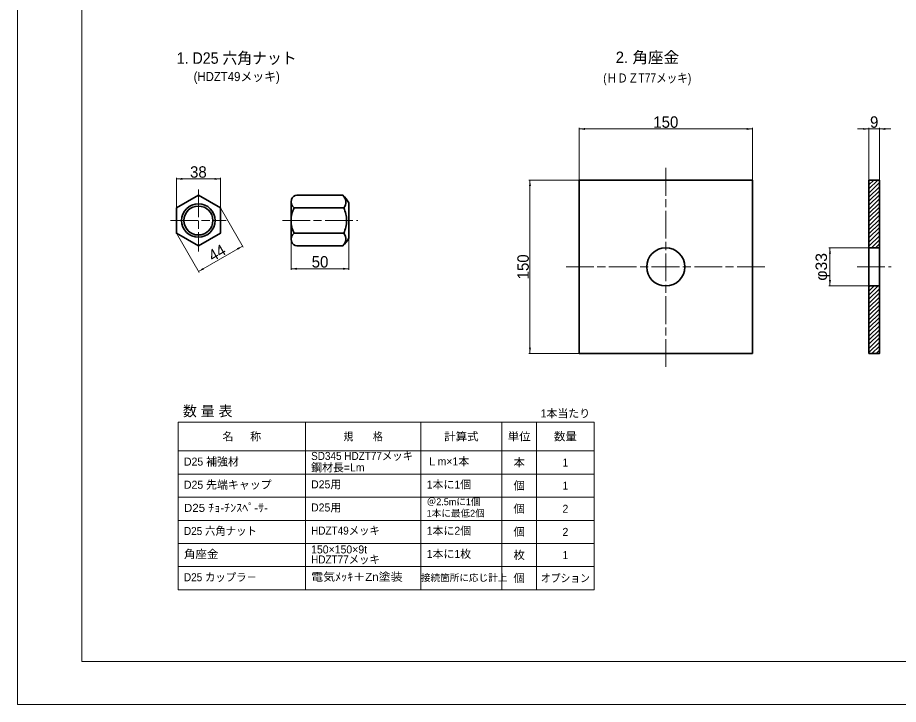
# Model space of a CAD drawing. Units: millimetres at full size, sheet at 1:2. Extents: x 1717 to 3399, y 1038 to 2226.
# Drawn here: x 1717 to 2479, y 1038 to 1632 of the extents above; entities that cross this region are included whole.
import ezdxf
from ezdxf.enums import TextEntityAlignment as Align

# ---------------------------------------------------------------- set-up
doc = ezdxf.new("R2010")
doc.units = ezdxf.units.MM
doc.header["$LTSCALE"] = 2
doc.linetypes.add('CHAIN', pattern=[18.5, 12, -1.5, 3.5, -1.5])
for name, color, linetype, lineweight in [('1 外形線', 7, 'Continuous', 35), ('2 細い実線', 3, 'Continuous', 20), ('4中心線', 1, 'CHAIN', 15), ('6寸法線', 4, 'Continuous', 13), ('7 枠・タイトル', 7, 'Continuous', 13), ('8 数量表', 7, 'Continuous', 13), ('Defpoints_2', 7, 'Continuous', 13)]:
    doc.layers.add(name, color=color, linetype=linetype, lineweight=lineweight)
doc.styles.add('ＭＳ Ｐゴシック', font='')
doc.styles.get('ＭＳ Ｐゴシック').set_extended_font_data('MS PGothic')
pattern_1 = [(45, (1876.007, 506.296), (-1.76777, 1.76777), [])]

# ---------------------------------------------------------------- blocks, each defined once
blk = doc.blocks.new('filled_arrow')
at = {"color": 0, "linetype": 'Continuous', "lineweight": -2}
blk.add_solid([(7.5, 1.25), (0, 0), (7.5, -1.25)], dxfattribs=at)

msp = doc.modelspace()

# ---------------------------------------------------------------- hatches: boundary and pattern name
at = {"layer": '2 細い実線'}
h = msp.add_hatch(dxfattribs=at)
h.set_pattern_fill('USER', color=256, style=0, pattern_type=2)
h.set_pattern_definition(pattern_1)
h.paths.add_polyline_path([(2462.804, 1491.197), (2453.804, 1491.197), (2453.804, 1432.697), (2462.804, 1432.697)])
h = msp.add_hatch(dxfattribs=at)
h.set_pattern_fill('USER', color=256, style=0, pattern_type=2)
h.set_pattern_definition(pattern_1)
h.paths.add_polyline_path([(2462.804, 1399.697), (2453.804, 1399.697), (2453.804, 1341.197), (2462.804, 1341.197)])

# ---------------------------------------------------------------- linework, layer by layer
at = {"layer": '1 外形線'}
for p, q in [((2203.028, 1491.197), (2203.028, 1341.197)), ((2353.028, 1491.197), (2203.028, 1491.197)), ((2353.028, 1341.197), (2353.028, 1491.197)), ((1953.875, 1456.268), (1953.875, 1472.731)), ((1958.93, 1478.218), (1998.555, 1478.218)), ((2003.875, 1456.268), (2003.875, 1471.627)), ((1956.413, 1467.243), (1999.325, 1467.243)), ((1953.875, 1456.268), (1953.875, 1439.806)), ((2003.875, 1456.268), (2003.875, 1440.909)), ((1956.413, 1445.293), (1999.325, 1445.293)), ((1958.93, 1434.318), (1998.555, 1434.318)), ((2453.804, 1432.697), (2462.804, 1432.697)), ((2453.804, 1399.697), (2462.804, 1399.697)), ((2203.028, 1341.197), (2353.028, 1341.197))]:
    msp.add_line(p, q, dxfattribs=at)
for points in [[(2453.804, 1341.197), (2462.804, 1341.197), (2462.804, 1491.197), (2453.804, 1491.197)], [(1892.633, 1467.243), (1873.623, 1478.218), (1854.614, 1467.243), (1854.614, 1445.293), (1873.623, 1434.318), (1892.633, 1445.293)]]:
    msp.add_lwpolyline(points, close=True, dxfattribs=at)
for centre, radius in [((1873.623, 1456.268), 14.5), ((1873.623, 1456.268), 12.5), ((2278.028, 1416.197), 16.5)]:
    msp.add_circle(centre, radius, dxfattribs=at)
for centre, radius, start, end in [((1961.077, 1472.731), 7.202, 167.20746, 229.63857), ((1958.93, 1473.218), 5, 90, 167.20746), ((1993.108, 1472.321), 8.028, 320.75884, 47.26769), ((1978.105, 1456.268), 30, 30.79551, 47.0263), ((1978.875, 1456.268), 25, 153.95991, 180), ((1976.863, 1456.268), 25, 0, 26.04009), ((1978.875, 1456.268), 25, 180, 206.04009), ((1976.863, 1456.268), 25, 333.95991, 0), ((1961.077, 1439.806), 7.202, 130.36143, 192.79254), ((1993.108, 1440.215), 8.028, 312.73231, 39.24116), ((1978.105, 1456.268), 30, 312.9737, 329.20449), ((1958.93, 1439.318), 5, 192.79254, 270)]:
    msp.add_arc(centre, radius, start, end, dxfattribs=at)
at = {"layer": '4中心線'}
for p, q in [((2278.028, 1329.721), (2278.028, 1502.672)), ((1873.623, 1483.106), (1873.623, 1429.431)), ((1849.441, 1456.268), (1897.806, 1456.268)), ((1946.281, 1456.268), (2011.47, 1456.268)), ((2191.731, 1416.197), (2364.326, 1416.197)), ((2443.578, 1416.197), (2473.031, 1416.197))]:
    msp.add_line(p, q, dxfattribs=at)
at = {"layer": '6寸法線'}
for p, q in [((2203.028, 1491.259), (2203.028, 1536.457)), ((2203.028, 1535.457), (2353.028, 1535.457)), ((2353.028, 1491.259), (2353.028, 1536.457)), ((2443.804, 1535.457), (2472.804, 1535.457)), ((2453.804, 1491.259), (2453.804, 1536.457)), ((2462.804, 1491.259), (2462.804, 1536.457)), ((1854.614, 1467.306), (1854.614, 1493.253)), ((1892.633, 1492.253), (1854.614, 1492.253)), ((1892.633, 1467.306), (1892.633, 1493.253)), ((2202.966, 1491.197), (2159.501, 1491.197)), ((2160.501, 1491.197), (2160.501, 1341.197)), ((1892.664, 1467.189), (1912.256, 1433.255)), ((1854.645, 1445.239), (1874.237, 1411.305)), ((2003.875, 1440.846), (2003.875, 1413.538)), ((1873.737, 1412.171), (1911.756, 1434.121)), ((1953.875, 1439.743), (1953.875, 1413.538)), ((2453.742, 1432.697), (2419.036, 1432.697)), ((2420.036, 1432.697), (2420.036, 1399.697)), ((2003.875, 1414.538), (1953.875, 1414.538)), ((2453.742, 1399.697), (2419.036, 1399.697)), ((2202.966, 1341.197), (2159.501, 1341.197))]:
    msp.add_line(p, q, dxfattribs=at)
at = {"layer": '7 枠・タイトル'}
for p, q in [((1772.887, 1074.994), (1772.887, 2188.547)), ((3343.583, 1074.994), (1772.887, 1074.994))]:
    msp.add_line(p, q, dxfattribs=at)
at = {"layer": '8 数量表'}
for p, q in [((1856.16, 1281.946), (2216.16, 1281.946)), ((1856.16, 1281.946), (1856.16, 1136.946)), ((1966.16, 1281.946), (1966.16, 1136.946)), ((2066.16, 1281.946), (2066.16, 1136.946)), ((2136.16, 1281.946), (2136.16, 1136.946)), ((2166.16, 1281.946), (2166.16, 1136.946)), ((2216.16, 1281.946), (2216.16, 1136.946)), ((1856.16, 1256.946), (2216.16, 1256.946)), ((1856.16, 1236.946), (2216.16, 1236.946)), ((1856.16, 1216.946), (2216.16, 1216.946)), ((1856.16, 1196.946), (2216.16, 1196.946)), ((1856.16, 1176.946), (2216.16, 1176.946)), ((1856.16, 1156.946), (2216.16, 1156.946)), ((1856.16, 1136.946), (2216.16, 1136.946)), ((1856.16, 1136.946), (2216.16, 1136.946))]:
    msp.add_line(p, q, dxfattribs=at)
at = {"layer": 'Defpoints_2'}
msp.add_lwpolyline([(1717.235, 1037.77), (3399.235, 1037.77), (3399.235, 2225.77), (1717.235, 2225.77)], close=True, dxfattribs=at)

# ---------------------------------------------------------------- block references
at = {"layer": '6寸法線', "xscale": 0.667, "yscale": 0.667}
for p in [(2203.028, 1535.457), (2462.804, 1535.457), (1854.614, 1492.253), (1953.875, 1414.538)]:
    msp.add_blockref('filled_arrow', p, dxfattribs=at)
for p, rotation in [((2353.028, 1535.457), 180), ((2453.804, 1535.457), 180), ((1892.633, 1492.253), 180), ((2160.501, 1491.197), 270), ((1911.756, 1434.121), 210), ((2420.036, 1432.697), 270), ((1873.737, 1412.171), 30), ((2003.875, 1414.538), 180), ((2420.036, 1399.697), 90), ((2160.501, 1341.197), 90)]:
    msp.add_blockref('filled_arrow', p, dxfattribs=dict(at, rotation=rotation))

# ---------------------------------------------------------------- texts
at = {"layer": '6寸法線', "style": 'ＭＳ Ｐゴシック'}
for s, p in [('150', (2278.028, 1541.457)), ('9', (2458.304, 1541.457)), ('38', (1873.623, 1498.253)), ('50', (1978.875, 1420.538))]:
    msp.add_text(s, height=9.897, dxfattribs=at).set_placement(p, align=Align.MIDDLE_CENTER)
for s, rotation, p in [('44', 30, (1889.747, 1428.342)), ('150', 90, (2154.501, 1416.197))]:
    msp.add_text(s, height=9.897, rotation=rotation, dxfattribs=at).set_placement(p, align=Align.MIDDLE_CENTER)
at = {"layer": '6寸法線', "style": 'ＭＳ Ｐゴシック', "width": 1.05}
msp.add_text('φ33', height=9.897, rotation=90, dxfattribs=at).set_placement((2412.53, 1416.197), align=Align.MIDDLE_CENTER)
at = {"layer": '7 枠・タイトル', "style": 'ＭＳ Ｐゴシック'}
for s, height, width, p in [('1. D25 六角ナット', 9.897, 0.95, (1854.85, 1588.868)), ('(HDZT49メッキ)', 7.918, 0.95, (1869.53, 1574.503)), ('(ＨＤＺT77メッキ)', 7.918, 0.85, (2223.925, 1573.206))]:
    msp.add_text(s, height=height, dxfattribs=dict(at, width=width)).set_placement(p, align=Align.BOTTOM_LEFT)
msp.add_text('2. 角座金', height=9.897, dxfattribs=at).set_placement((2234.68, 1589.506), align=Align.BOTTOM_LEFT)
at = {"layer": '8 数量表', "style": 'ＭＳ Ｐゴシック'}
for s, height, p in [('数 量 表', 8.908, (1860.233, 1284.314)), ('D25 補強材', 6.928, (1861.16, 1242.205)), ('Ｌm×1本', 6.928, (2071.16, 1242.366)), ('鋼材長=Lm', 6.928, (1971.16, 1237.117)), ('D25 先端キャップ', 6.928, (1861.16, 1222.205)), ('D25用', 6.928, (1971.16, 1222.526)), ('1本に1個', 6.928, (2071.16, 1222.366)), ('D25用', 6.928, (1971.16, 1202.526)), ('＠2.5mに1個', 5.938, (2071.16, 1208.253)), ('1本に最低2個', 5.938, (2071.16, 1198.307)), ('1本に2個', 6.928, (2071.16, 1182.366)), ('150×150×9t', 6.928, (1971.16, 1166.254)), ('1本に1枚', 6.928, (2071.16, 1162.366)), ('接続箇所に応じ計上', 5.938, (2066.16, 1142.556))]:
    msp.add_text(s, height=height, dxfattribs=at).set_placement(p, align=Align.BOTTOM_LEFT)
for s, p in [('1本当たり', (2191.16, 1289.446)), ('名\u3000  称', (1911.16, 1269.446)), ('1', (2191.16, 1246.946)), ('1', (2191.16, 1226.946)), ('2', (2191.16, 1206.946)), ('2', (2191.16, 1186.946)), ('1', (2191.16, 1166.946))]:
    msp.add_text(s, height=6.928, dxfattribs=at).set_placement(p, align=Align.MIDDLE_CENTER)
for s, width, p in [('規\u3000\u3000格', 0.9, (2016.16, 1269.446)), ('計算式', 1.05, (2101.16, 1269.446)), ('単位', 1.05, (2151.16, 1269.446)), ('数量', 1.05, (2191.16, 1269.446)), ('本', 1.05, (2151.16, 1246.946)), ('個', 1.05, (2151.16, 1226.946)), ('個', 1.05, (2151.16, 1206.946)), ('個', 1.05, (2151.16, 1186.946)), ('枚', 1.05, (2151.16, 1166.946)), ('個', 1.05, (2151.16, 1146.946)), ('オプション', 0.9, (2191.16, 1146.946))]:
    msp.add_text(s, height=6.928, dxfattribs=dict(at, width=width)).set_placement(p, align=Align.MIDDLE_CENTER)
for s, width, p in [('SD345 HDZT77メッキ', 0.95, (1971.16, 1247.117)), ('D25 ﾁｮ-ﾁﾝｽﾍﾟ-ｻ-', 1.1, (1861.16, 1202.205)), ('D25 六角ナット', 0.95, (1861.16, 1182.205)), ('HDZT49メッキ', 0.95, (1971.16, 1182.526)), ('角座金', 1.05, (1861.16, 1162.205)), ('HDZT77メッキ', 0.95, (1971.16, 1157.555)), ('D25 カップラ－', 0.95, (1861.16, 1142.205)), ('電気ﾒｯｷ＋Zn塗装', 1.1, (1971.16, 1142.526))]:
    msp.add_text(s, height=6.928, dxfattribs=dict(at, width=width)).set_placement(p, align=Align.BOTTOM_LEFT)

doc.saveas('drawing.dxf')
